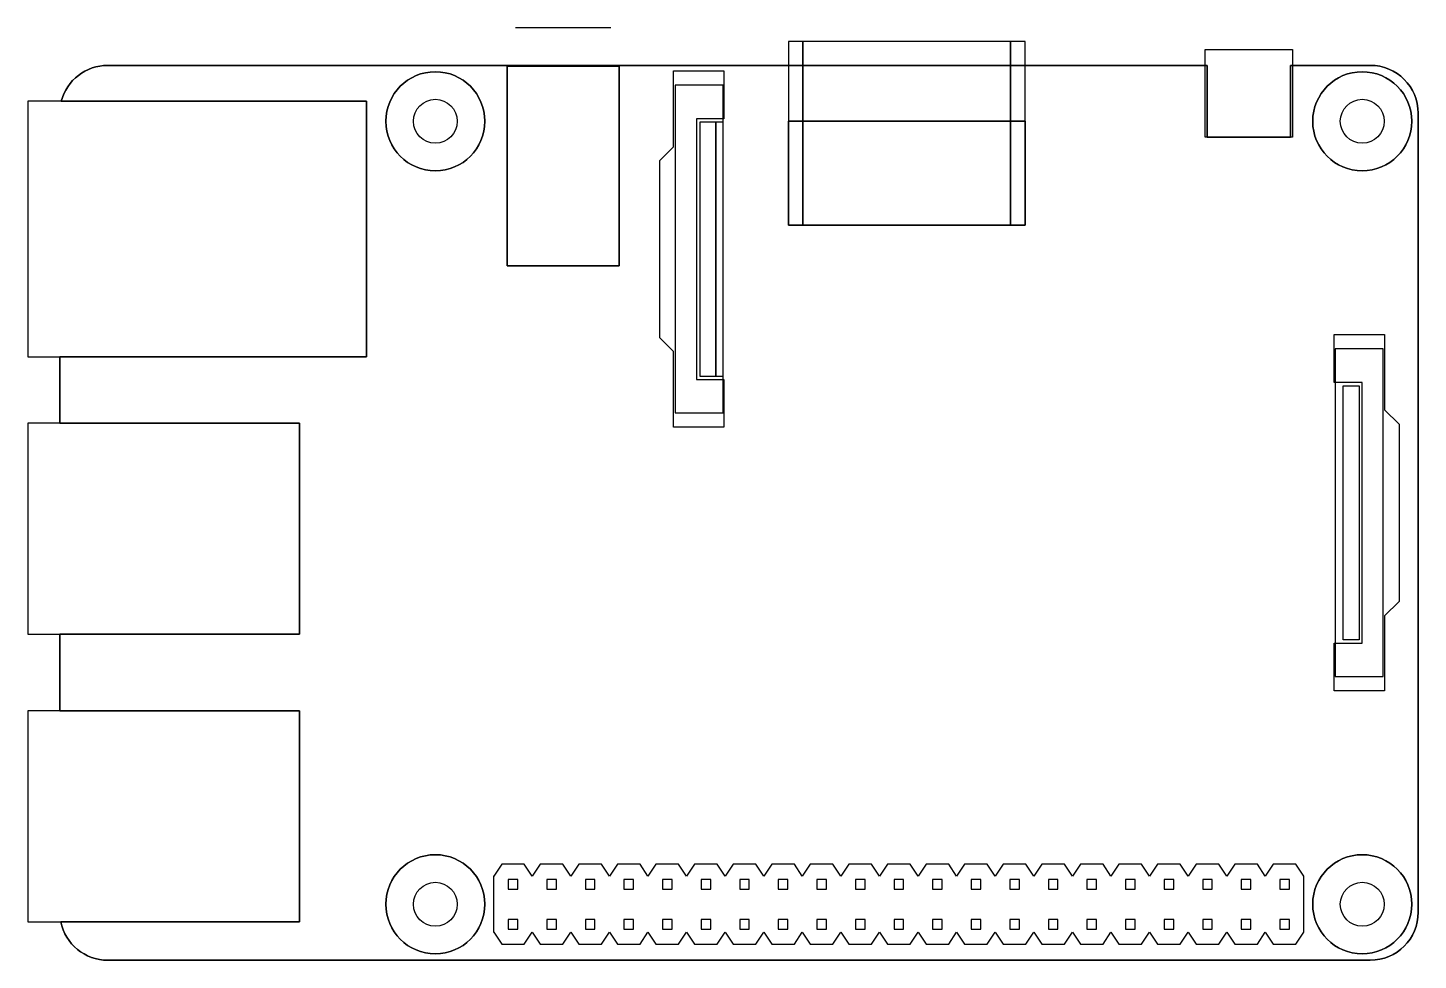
# Model space of a CAD drawing. Header units: centimetres. Extents: x -4.45 to 4.25, y -2.8 to 3.04.
import ezdxf

# ---------------------------------------------------------------- set-up
doc = ezdxf.new("R2010")
doc.units = ezdxf.units.CM
doc.layers.get('0').update_dxf_attribs({"linetype": 'CONTINUOUS'})

msp = doc.modelspace()

# ---------------------------------------------------------------- linework, layer by layer
for p, q in [((-0.8025, 3.035), (-1.3975, 3.035)), ((-0.8025, 3.035), (-1.3975, 3.035)), ((0.4, 2.95), (0.31, 2.95)), ((0.31, 2.95), (0.31, 1.8)), ((1.7, 2.95), (0.4, 2.95)), ((0.4, 2.95), (0.4, 1.8)), ((0.4, 1.8), (0.4, 2.95)), ((1.7, 1.8), (1.7, 2.95)), ((1.79, 2.95), (1.7, 2.95)), ((1.7, 2.95), (1.7, 1.8)), ((1.79, 1.8), (1.79, 2.95)), ((2.928952, 2.8), (-3.95, 2.8)), ((-1.45, 1.545), (-1.45, 2.795)), ((-1.45, 2.795), (-0.75, 2.795)), ((-1.45, 2.795), (-1.45, 1.545)), ((-1.1, 2.795), (-1.45, 2.795)), ((-0.8025, 2.795), (-1.3975, 2.795)), ((-0.75, 2.795), (-1.1, 2.795)), ((-0.75, 2.795), (-0.75, 1.545)), ((-0.75, 1.545), (-0.75, 2.795)), ((2.928952, 2.35), (2.928952, 2.8)), ((3.95, 2.8), (3.451048, 2.8)), ((3.451048, 2.8), (3.451048, 2.35)), ((-2.33, 2.575), (-4.45, 2.575)), ((-4.45, 2.575), (-4.45, 0.975)), ((-4.240474, 2.575), (-2.33, 2.575)), ((-2.33, 0.975), (-2.33, 2.575)), ((-2.33, 2.575), (-2.33, 0.975)), ((-0.145, 2.445), (-0.245, 2.445)), ((-0.245, 2.445), (-0.245, 0.855)), ((-0.145, 2.445), (-0.145, 0.855)), ((-0.145, 0.855), (-0.145, 2.445)), ((-0.1, 2.445), (-0.145, 2.445)), ((-0.145, 2.445), (-0.145, 0.855)), ((-0.1, 0.855), (-0.1, 2.445)), ((-0.1, 0.855), (-0.1, 2.445)), ((0.31, 1.8), (0.31, 2.45)), ((0.31, 2.45), (1.79, 2.45)), ((1.79, 2.45), (1.79, 1.8)), ((4.25, -2.5), (4.25, 2.5)), ((3.451048, 2.35), (2.928952, 2.35)), ((1.79, 1.8), (0.31, 1.8)), ((0.4, 1.8), (0.31, 1.8)), ((0.4, 1.8), (1.7, 1.8)), ((1.79, 1.8), (1.7, 1.8)), ((-0.75, 1.545), (-1.45, 1.545)), ((-1.45, 1.545), (-0.75, 1.545)), ((-4.45, 0.975), (-2.33, 0.975)), ((-2.33, 0.975), (-4.25, 0.975)), ((-4.25, 0.975), (-4.25, 0.56)), ((-0.245, 0.855), (-0.145, 0.855)), ((-0.145, 0.855), (-0.1, 0.855)), ((-4.45, 0.56), (-4.45, -0.76)), ((-2.75, 0.56), (-4.45, 0.56)), ((-4.25, 0.56), (-2.75, 0.56)), ((-2.75, -0.76), (-2.75, 0.56)), ((-2.75, 0.56), (-2.75, -0.76)), ((-4.45, -0.76), (-2.75, -0.76)), ((-2.75, -0.76), (-4.25, -0.76)), ((-4.25, -0.76), (-4.25, -1.24)), ((-4.45, -1.24), (-4.45, -2.56)), ((-2.75, -1.24), (-4.45, -1.24)), ((-4.25, -1.24), (-2.75, -1.24)), ((-2.75, -2.56), (-2.75, -1.24)), ((-2.75, -1.24), (-2.75, -2.56)), ((-1.48482, -2.2), (-1.53482, -2.275)), ((-1.3434, -2.2), (-1.48482, -2.2)), ((-1.29361, -2.274685), (-1.3434, -2.2)), ((-1.24382, -2.2), (-1.29361, -2.274685)), ((-1.10198, -2.2), (-1.24382, -2.2)), ((-1.05219, -2.274685), (-1.10198, -2.2)), ((-1.0024, -2.2), (-1.05219, -2.274685)), ((-0.86056, -2.2), (-1.0024, -2.2)), ((-0.81077, -2.274685), (-0.86056, -2.2)), ((-0.76098, -2.2), (-0.81077, -2.274685)), ((-0.61914, -2.2), (-0.76098, -2.2)), ((-0.56935, -2.274685), (-0.61914, -2.2)), ((-0.51956, -2.2), (-0.56935, -2.274685)), ((-0.37772, -2.2), (-0.51956, -2.2)), ((-0.32793, -2.274685), (-0.37772, -2.2)), ((-0.27814, -2.2), (-0.32793, -2.274685)), ((-0.1363, -2.2), (-0.27814, -2.2)), ((-0.08651, -2.274685), (-0.1363, -2.2)), ((-0.03672, -2.2), (-0.08651, -2.274685)), ((0.10512, -2.2), (-0.03672, -2.2)), ((0.15491, -2.274685), (0.10512, -2.2)), ((0.2047, -2.2), (0.15491, -2.274685)), ((0.34654, -2.2), (0.2047, -2.2)), ((0.39633, -2.274685), (0.34654, -2.2)), ((0.44612, -2.2), (0.39633, -2.274685)), ((0.58796, -2.2), (0.44612, -2.2)), ((0.63775, -2.274685), (0.58796, -2.2)), ((0.68754, -2.2), (0.63775, -2.274685)), ((0.82938, -2.2), (0.68754, -2.2)), ((0.87917, -2.274685), (0.82938, -2.2)), ((0.92896, -2.2), (0.87917, -2.274685)), ((1.0708, -2.2), (0.92896, -2.2)), ((1.12059, -2.274685), (1.0708, -2.2)), ((1.17038, -2.2), (1.12059, -2.274685)), ((1.31222, -2.2), (1.17038, -2.2)), ((1.36201, -2.274685), (1.31222, -2.2)), ((1.4118, -2.2), (1.36201, -2.274685)), ((1.55364, -2.2), (1.4118, -2.2)), ((1.60343, -2.274685), (1.55364, -2.2)), ((1.65322, -2.2), (1.60343, -2.274685)), ((1.79506, -2.2), (1.65322, -2.2)), ((1.84485, -2.274685), (1.79506, -2.2)), ((1.89464, -2.2), (1.84485, -2.274685)), ((2.03648, -2.2), (1.89464, -2.2)), ((2.08627, -2.274685), (2.03648, -2.2)), ((2.13606, -2.2), (2.08627, -2.274685)), ((2.2779, -2.2), (2.13606, -2.2)), ((2.32769, -2.274685), (2.2779, -2.2)), ((2.37748, -2.2), (2.32769, -2.274685)), ((2.51932, -2.2), (2.37748, -2.2)), ((2.56911, -2.274685), (2.51932, -2.2)), ((2.6189, -2.2), (2.56911, -2.274685)), ((2.76074, -2.2), (2.6189, -2.2)), ((2.81053, -2.274685), (2.76074, -2.2)), ((2.86032, -2.2), (2.81053, -2.274685)), ((3.00216, -2.2), (2.86032, -2.2)), ((3.05195, -2.274685), (3.00216, -2.2)), ((3.10174, -2.2), (3.05195, -2.274685)), ((3.24358, -2.2), (3.10174, -2.2)), ((3.29337, -2.274685), (3.24358, -2.2)), ((3.34316, -2.2), (3.29337, -2.274685)), ((3.48458, -2.2), (3.34316, -2.2)), ((3.53458, -2.275), (3.48458, -2.2)), ((-1.53482, -2.275), (-1.535, -2.27473)), ((-1.535, -2.27473), (-1.535, -2.62527)), ((3.535, -2.27437), (3.53458, -2.275)), ((3.535, -2.62563), (3.535, -2.27437)), ((-4.45, -2.56), (-2.75, -2.56)), ((-2.75, -2.56), (-4.243939, -2.56)), ((-1.535, -2.62527), (-1.53482, -2.625)), ((-1.53482, -2.625), (-1.48482, -2.7)), ((-1.3434, -2.7), (-1.29361, -2.625315)), ((-1.29361, -2.625315), (-1.24382, -2.7)), ((-1.10198, -2.7), (-1.05219, -2.625315)), ((-1.05219, -2.625315), (-1.0024, -2.7)), ((-0.86056, -2.7), (-0.81077, -2.625315)), ((-0.81077, -2.625315), (-0.76098, -2.7)), ((-0.61914, -2.7), (-0.56935, -2.625315)), ((-0.56935, -2.625315), (-0.51956, -2.7)), ((-0.37772, -2.7), (-0.32793, -2.625315)), ((-0.32793, -2.625315), (-0.27814, -2.7)), ((-0.1363, -2.7), (-0.08651, -2.625315)), ((-0.08651, -2.625315), (-0.03672, -2.7)), ((0.10512, -2.7), (0.15491, -2.625315)), ((0.15491, -2.625315), (0.2047, -2.7)), ((0.34654, -2.7), (0.39633, -2.625315)), ((0.39633, -2.625315), (0.44612, -2.7)), ((0.58796, -2.7), (0.63775, -2.625315)), ((0.63775, -2.625315), (0.68754, -2.7)), ((0.82938, -2.7), (0.87917, -2.625315)), ((0.87917, -2.625315), (0.92896, -2.7)), ((1.0708, -2.7), (1.12059, -2.625315)), ((1.12059, -2.625315), (1.17038, -2.7)), ((1.31222, -2.7), (1.36201, -2.625315)), ((1.36201, -2.625315), (1.4118, -2.7)), ((1.55364, -2.7), (1.60343, -2.625315)), ((1.60343, -2.625315), (1.65322, -2.7)), ((1.79506, -2.7), (1.84485, -2.625315)), ((1.84485, -2.625315), (1.89464, -2.7)), ((2.03648, -2.7), (2.08627, -2.625315)), ((2.08627, -2.625315), (2.13606, -2.7)), ((2.2779, -2.7), (2.32769, -2.625315)), ((2.32769, -2.625315), (2.37748, -2.7)), ((2.51932, -2.7), (2.56911, -2.625315)), ((2.56911, -2.625315), (2.6189, -2.7)), ((2.76074, -2.7), (2.81053, -2.625315)), ((2.81053, -2.625315), (2.86032, -2.7)), ((3.00216, -2.7), (3.05195, -2.625315)), ((3.05195, -2.625315), (3.10174, -2.7)), ((3.24358, -2.7), (3.29337, -2.625315)), ((3.29337, -2.625315), (3.34316, -2.7)), ((3.48458, -2.7), (3.53458, -2.625)), ((3.53458, -2.625), (3.535, -2.62563)), ((-1.48482, -2.7), (-1.3434, -2.7)), ((-1.24382, -2.7), (-1.10198, -2.7)), ((-1.0024, -2.7), (-0.86056, -2.7)), ((-0.76098, -2.7), (-0.61914, -2.7)), ((-0.51956, -2.7), (-0.37772, -2.7)), ((-0.27814, -2.7), (-0.1363, -2.7)), ((-0.03672, -2.7), (0.10512, -2.7)), ((0.2047, -2.7), (0.34654, -2.7)), ((0.44612, -2.7), (0.58796, -2.7)), ((0.68754, -2.7), (0.82938, -2.7)), ((0.92896, -2.7), (1.0708, -2.7)), ((1.17038, -2.7), (1.31222, -2.7)), ((1.4118, -2.7), (1.55364, -2.7)), ((1.65322, -2.7), (1.79506, -2.7)), ((1.89464, -2.7), (2.03648, -2.7)), ((2.13606, -2.7), (2.2779, -2.7)), ((2.37748, -2.7), (2.51932, -2.7)), ((2.6189, -2.7), (2.76074, -2.7)), ((2.86032, -2.7), (3.00216, -2.7)), ((3.10174, -2.7), (3.24358, -2.7)), ((3.34316, -2.7), (3.48458, -2.7)), ((-3.95, -2.8), (3.95, -2.8))]:
    msp.add_line(p, q)
for points in [[(3.463397, 2.35), (2.916603, 2.35), (2.916603, 2.9), (3.463397, 2.9)], [(-1.45, 1.545), (-0.75, 1.545), (-0.75, 2.795), (-1.45, 2.795)], [(-0.095, 0.835), (-0.095, 0.535), (-0.41, 0.535), (-0.41, 1.01), (-0.495, 1.095), (-0.495, 2.205), (-0.41, 2.29), (-0.41, 2.765), (-0.095, 2.765), (-0.095, 2.465), (-0.265, 2.465), (-0.265, 0.835)], [(-0.4, 0.625), (-0.1, 0.625), (-0.1, 2.675), (-0.4, 2.675)], [(-0.4, 0.625), (-0.1, 0.625), (-0.1, 2.675), (-0.4, 2.675)], [(1.79, 1.8), (1.79, 2.45), (0.31, 2.45), (0.31, 1.8)], [(3.725, -0.815), (3.9, -0.815), (3.9, 0.815), (3.725, 0.815), (3.725, 1.115), (4.04, 1.115), (4.04, 0.645), (4.13, 0.555), (4.13, -0.555), (4.04, -0.645), (4.04, -1.115), (3.725, -1.115)], [(4.03, 1.025), (3.73, 1.025), (3.73, -1.025), (4.03, -1.025)], [(4.03, 1.025), (3.73, 1.025), (3.73, -1.025), (4.03, -1.025)], [(3.88, -0.795), (3.78, -0.795), (3.78, 0.795), (3.88, 0.795)], [(-1.535, -2.27473), (-1.535, -2.62527), (-1.53482, -2.625), (-1.48482, -2.7), (-1.3434, -2.7), (-1.29361, -2.625315), (-1.24382, -2.7), (-1.10198, -2.7), (-1.05219, -2.625315), (-1.0024, -2.7), (-0.86056, -2.7), (-0.81077, -2.625315), (-0.76098, -2.7), (-0.61914, -2.7), (-0.56935, -2.625315), (-0.51956, -2.7), (-0.37772, -2.7), (-0.32793, -2.625315), (-0.27814, -2.7), (-0.1363, -2.7), (-0.08651, -2.625315), (-0.03672, -2.7), (0.10512, -2.7), (0.15491, -2.625315), (0.2047, -2.7), (0.34654, -2.7), (0.39633, -2.625315), (0.44612, -2.7), (0.58796, -2.7), (0.63775, -2.625315), (0.68754, -2.7), (0.82938, -2.7), (0.87917, -2.625315), (0.92896, -2.7), (1.0708, -2.7), (1.12059, -2.625315), (1.17038, -2.7), (1.31222, -2.7), (1.36201, -2.625315), (1.4118, -2.7), (1.55364, -2.7), (1.60343, -2.625315), (1.65322, -2.7), (1.79506, -2.7), (1.84485, -2.625315), (1.89464, -2.7), (2.03648, -2.7), (2.08627, -2.625315), (2.13606, -2.7), (2.2779, -2.7), (2.32769, -2.625315), (2.37748, -2.7), (2.51932, -2.7), (2.56911, -2.625315), (2.6189, -2.7), (2.76074, -2.7), (2.81053, -2.625315), (2.86032, -2.7), (3.00216, -2.7), (3.05195, -2.625315), (3.10174, -2.7), (3.24358, -2.7), (3.29337, -2.625315), (3.34316, -2.7), (3.48458, -2.7), (3.53458, -2.625), (3.535, -2.62563), (3.535, -2.27437), (3.53458, -2.275), (3.48458, -2.2), (3.34316, -2.2), (3.29337, -2.274685), (3.24358, -2.2), (3.10174, -2.2), (3.05195, -2.274685), (3.00216, -2.2), (2.86032, -2.2), (2.81053, -2.274685), (2.76074, -2.2), (2.6189, -2.2), (2.56911, -2.274685), (2.51932, -2.2), (2.37748, -2.2), (2.32769, -2.274685), (2.2779, -2.2), (2.13606, -2.2), (2.08627, -2.274685), (2.03648, -2.2), (1.89464, -2.2), (1.84485, -2.274685), (1.79506, -2.2), (1.65322, -2.2), (1.60343, -2.274685), (1.55364, -2.2), (1.4118, -2.2), (1.36201, -2.274685), (1.31222, -2.2), (1.17038, -2.2), (1.12059, -2.274685), (1.0708, -2.2), (0.92896, -2.2), (0.87917, -2.274685), (0.82938, -2.2), (0.68754, -2.2), (0.63775, -2.274685), (0.58796, -2.2), (0.44612, -2.2), (0.39633, -2.274685), (0.34654, -2.2), (0.2047, -2.2), (0.15491, -2.274685), (0.10512, -2.2), (-0.03672, -2.2), (-0.08651, -2.274685), (-0.1363, -2.2), (-0.27814, -2.2), (-0.32793, -2.274685), (-0.37772, -2.2), (-0.51956, -2.2), (-0.56935, -2.274685), (-0.61914, -2.2), (-0.76098, -2.2), (-0.81077, -2.274685), (-0.86056, -2.2), (-1.0024, -2.2), (-1.05219, -2.274685), (-1.10198, -2.2), (-1.24382, -2.2), (-1.29361, -2.274685), (-1.3434, -2.2), (-1.48482, -2.2), (-1.53482, -2.275)], [(-1.535, -2.27473), (-1.535, -2.62527), (-1.53482, -2.625), (-1.48482, -2.7), (-1.3434, -2.7), (-1.29361, -2.625315), (-1.24382, -2.7), (-1.10198, -2.7), (-1.05219, -2.625315), (-1.0024, -2.7), (-0.86056, -2.7), (-0.81077, -2.625315), (-0.76098, -2.7), (-0.61914, -2.7), (-0.56935, -2.625315), (-0.51956, -2.7), (-0.37772, -2.7), (-0.32793, -2.625315), (-0.27814, -2.7), (-0.1363, -2.7), (-0.08651, -2.625315), (-0.03672, -2.7), (0.10512, -2.7), (0.15491, -2.625315), (0.2047, -2.7), (0.34654, -2.7), (0.39633, -2.625315), (0.44612, -2.7), (0.58796, -2.7), (0.63775, -2.625315), (0.68754, -2.7), (0.82938, -2.7), (0.87917, -2.625315), (0.92896, -2.7), (1.0708, -2.7), (1.12059, -2.625315), (1.17038, -2.7), (1.31222, -2.7), (1.36201, -2.625315), (1.4118, -2.7), (1.55364, -2.7), (1.60343, -2.625315), (1.65322, -2.7), (1.79506, -2.7), (1.84485, -2.625315), (1.89464, -2.7), (2.03648, -2.7), (2.08627, -2.625315), (2.13606, -2.7), (2.2779, -2.7), (2.32769, -2.625315), (2.37748, -2.7), (2.51932, -2.7), (2.56911, -2.625315), (2.6189, -2.7), (2.76074, -2.7), (2.81053, -2.625315), (2.86032, -2.7), (3.00216, -2.7), (3.05195, -2.625315), (3.10174, -2.7), (3.24358, -2.7), (3.29337, -2.625315), (3.34316, -2.7), (3.48458, -2.7), (3.53458, -2.625), (3.535, -2.62563), (3.535, -2.27437), (3.53458, -2.275), (3.48458, -2.2), (3.34316, -2.2), (3.29337, -2.274685), (3.24358, -2.2), (3.10174, -2.2), (3.05195, -2.274685), (3.00216, -2.2), (2.86032, -2.2), (2.81053, -2.274685), (2.76074, -2.2), (2.6189, -2.2), (2.56911, -2.274685), (2.51932, -2.2), (2.37748, -2.2), (2.32769, -2.274685), (2.2779, -2.2), (2.13606, -2.2), (2.08627, -2.274685), (2.03648, -2.2), (1.89464, -2.2), (1.84485, -2.274685), (1.79506, -2.2), (1.65322, -2.2), (1.60343, -2.274685), (1.55364, -2.2), (1.4118, -2.2), (1.36201, -2.274685), (1.31222, -2.2), (1.17038, -2.2), (1.12059, -2.274685), (1.0708, -2.2), (0.92896, -2.2), (0.87917, -2.274685), (0.82938, -2.2), (0.68754, -2.2), (0.63775, -2.274685), (0.58796, -2.2), (0.44612, -2.2), (0.39633, -2.274685), (0.34654, -2.2), (0.2047, -2.2), (0.15491, -2.274685), (0.10512, -2.2), (-0.03672, -2.2), (-0.08651, -2.274685), (-0.1363, -2.2), (-0.27814, -2.2), (-0.32793, -2.274685), (-0.37772, -2.2), (-0.51956, -2.2), (-0.56935, -2.274685), (-0.61914, -2.2), (-0.76098, -2.2), (-0.81077, -2.274685), (-0.86056, -2.2), (-1.0024, -2.2), (-1.05219, -2.274685), (-1.10198, -2.2), (-1.24382, -2.2), (-1.29361, -2.274685), (-1.3434, -2.2), (-1.48482, -2.2), (-1.53482, -2.275)], [(-1.44411, -2.295), (-1.44411, -2.355), (-1.38411, -2.355), (-1.38411, -2.295)], [(-1.20269, -2.295), (-1.20269, -2.355), (-1.14269, -2.355), (-1.14269, -2.295)], [(-0.96127, -2.295), (-0.96127, -2.355), (-0.90127, -2.355), (-0.90127, -2.295)], [(-0.71985, -2.295), (-0.71985, -2.355), (-0.65985, -2.355), (-0.65985, -2.295)], [(-0.47843, -2.295), (-0.47843, -2.355), (-0.41843, -2.355), (-0.41843, -2.295)], [(-0.23701, -2.295), (-0.23701, -2.355), (-0.17701, -2.355), (-0.17701, -2.295)], [(0.00441, -2.295), (0.00441, -2.355), (0.06441, -2.355), (0.06441, -2.295)], [(0.24583, -2.295), (0.24583, -2.355), (0.30583, -2.355), (0.30583, -2.295)], [(0.48725, -2.295), (0.48725, -2.355), (0.54725, -2.355), (0.54725, -2.295)], [(0.72867, -2.295), (0.72867, -2.355), (0.78867, -2.355), (0.78867, -2.295)], [(0.97009, -2.295), (0.97009, -2.355), (1.03009, -2.355), (1.03009, -2.295)], [(1.21151, -2.295), (1.21151, -2.355), (1.27151, -2.355), (1.27151, -2.295)], [(1.45293, -2.295), (1.45293, -2.355), (1.51293, -2.355), (1.51293, -2.295)], [(1.69435, -2.295), (1.69435, -2.355), (1.75435, -2.355), (1.75435, -2.295)], [(1.93577, -2.295), (1.93577, -2.355), (1.99577, -2.355), (1.99577, -2.295)], [(2.17719, -2.295), (2.17719, -2.355), (2.23719, -2.355), (2.23719, -2.295)], [(2.41861, -2.295), (2.41861, -2.355), (2.47861, -2.355), (2.47861, -2.295)], [(2.66003, -2.295), (2.66003, -2.355), (2.72003, -2.355), (2.72003, -2.295)], [(2.90145, -2.295), (2.90145, -2.355), (2.96145, -2.355), (2.96145, -2.295)], [(3.14287, -2.295), (3.14287, -2.355), (3.20287, -2.355), (3.20287, -2.295)], [(3.38429, -2.295), (3.38429, -2.355), (3.44429, -2.355), (3.44429, -2.295)], [(-1.38411, -2.545), (-1.44411, -2.545), (-1.44411, -2.605), (-1.38411, -2.605)], [(-1.14269, -2.545), (-1.20269, -2.545), (-1.20269, -2.605), (-1.14269, -2.605)], [(-0.90127, -2.545), (-0.96127, -2.545), (-0.96127, -2.605), (-0.90127, -2.605)], [(-0.65985, -2.545), (-0.71985, -2.545), (-0.71985, -2.605), (-0.65985, -2.605)], [(-0.41843, -2.545), (-0.47843, -2.545), (-0.47843, -2.605), (-0.41843, -2.605)], [(-0.17701, -2.545), (-0.23701, -2.545), (-0.23701, -2.605), (-0.17701, -2.605)], [(0.06441, -2.545), (0.00441, -2.545), (0.00441, -2.605), (0.06441, -2.605)], [(0.30583, -2.545), (0.24583, -2.545), (0.24583, -2.605), (0.30583, -2.605)], [(0.54725, -2.545), (0.48725, -2.545), (0.48725, -2.605), (0.54725, -2.605)], [(0.78867, -2.545), (0.72867, -2.545), (0.72867, -2.605), (0.78867, -2.605)], [(1.03009, -2.545), (0.97009, -2.545), (0.97009, -2.605), (1.03009, -2.605)], [(1.27151, -2.545), (1.21151, -2.545), (1.21151, -2.605), (1.27151, -2.605)], [(1.51293, -2.545), (1.45293, -2.545), (1.45293, -2.605), (1.51293, -2.605)], [(1.75435, -2.545), (1.69435, -2.545), (1.69435, -2.605), (1.75435, -2.605)], [(1.99577, -2.545), (1.93577, -2.545), (1.93577, -2.605), (1.99577, -2.605)], [(2.23719, -2.545), (2.17719, -2.545), (2.17719, -2.605), (2.23719, -2.605)], [(2.47861, -2.545), (2.41861, -2.545), (2.41861, -2.605), (2.47861, -2.605)], [(2.72003, -2.545), (2.66003, -2.545), (2.66003, -2.605), (2.72003, -2.605)], [(2.96145, -2.545), (2.90145, -2.545), (2.90145, -2.605), (2.96145, -2.605)], [(3.20287, -2.545), (3.14287, -2.545), (3.14287, -2.605), (3.20287, -2.605)], [(3.44429, -2.545), (3.38429, -2.545), (3.38429, -2.605), (3.44429, -2.605)]]:
    msp.add_lwpolyline(points, close=True)
msp.add_lwpolyline([(-3.95, 2.8), (2.928952, 2.8), (2.928952, 2.35), (3.451048, 2.35), (3.451048, 2.8), (3.95, 2.8, -0.41421356), (4.25, 2.5), (4.25, -2.5, -0.41421356), (3.95, -2.8), (-3.95, -2.8, -0.35639396), (-4.243939, -2.56), (-2.75, -2.56), (-2.75, -1.24), (-4.25, -1.24), (-4.25, -0.76), (-2.75, -0.76), (-2.75, 0.56), (-4.25, 0.56), (-4.25, 0.975), (-2.33, 0.975), (-2.33, 2.575), (-4.240474, 2.575, -0.34199871)], format="xyb", close=True)
at = {"extrusion": (0, 0, -1)}
for centre in [(1.9, 2.45), (-3.9, 2.45), (1.9, -2.45), (-3.9, -2.45)]:
    msp.add_circle(centre, 0.31, dxfattribs=at)
for centre, radius in [((-1.9, 2.45), 0.31), ((-1.9, 2.45), 0.31), ((-1.9, 2.45), 0.31), ((3.9, 2.45), 0.31), ((3.9, 2.45), 0.31), ((-1.9, 2.45), 0.1375), ((3.9, 2.45), 0.1375), ((-1.9, -2.45), 0.31), ((-1.9, -2.45), 0.31), ((3.9, -2.45), 0.31), ((3.9, -2.45), 0.31), ((-1.9, -2.45), 0.1375), ((-1.9, -2.45), 0.1375), ((3.9, -2.45), 0.1375)]:
    msp.add_circle(centre, radius)
for centre, start, end in [((-3.95, 2.5), 90, 165.5224878), ((3.95, 2.5), 0, 90), ((3.95, -2.5), -90, 0), ((-3.95, -2.5), 191.536959, 270)]:
    msp.add_arc(centre, 0.3, start, end)

doc.saveas('drawing.dxf')
